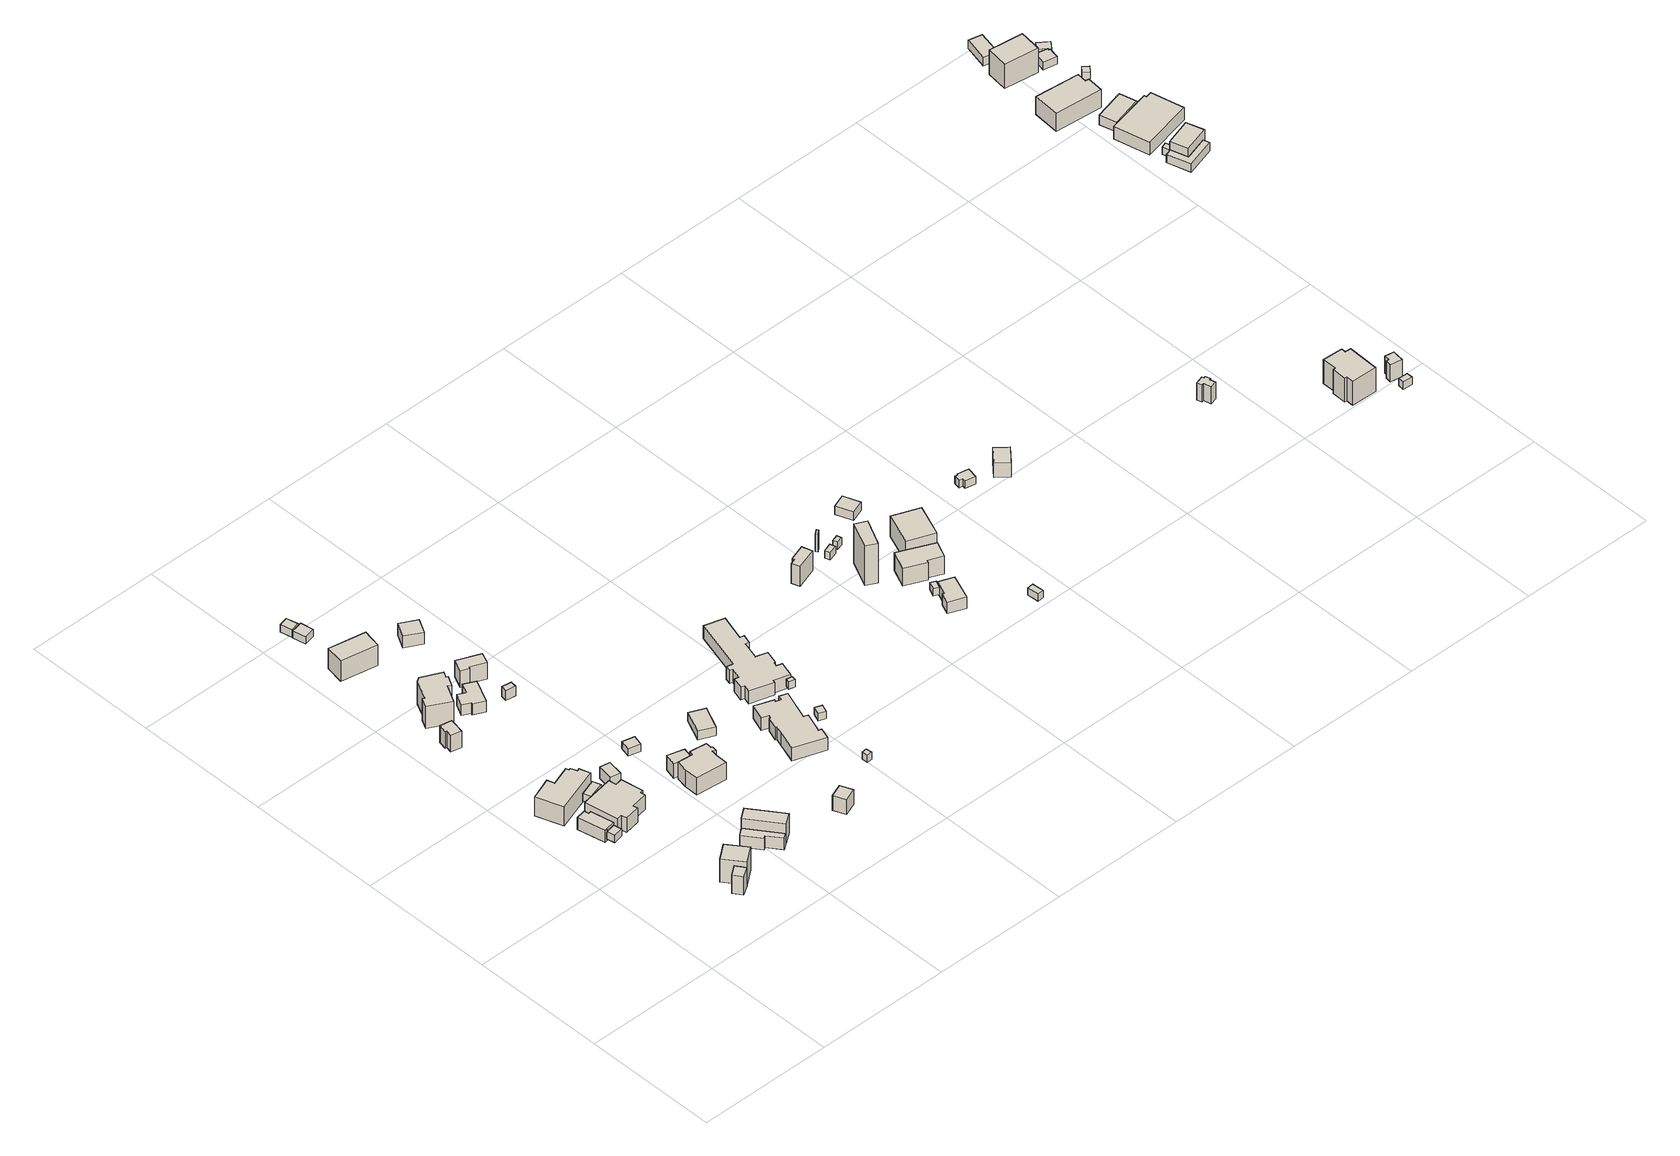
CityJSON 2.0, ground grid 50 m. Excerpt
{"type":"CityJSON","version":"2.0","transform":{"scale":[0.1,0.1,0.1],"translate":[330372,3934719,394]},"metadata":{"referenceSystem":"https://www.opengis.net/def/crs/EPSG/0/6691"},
"CityObjects":{
"building1":{"type":"Building","attributes":{"measuredHeight":8.9,"BuildingIDAttribute.prefecture":"14","BuildingIDAttribute.city":"14151","BuildingDetailAttribute.surveyYear":2015,"BuildingLandSlideRiskAttribute.description":"1","BuildingLandSlideRiskAttribute.areaType":"1"},"geometry":[{"type":"Solid","lod":"1","boundaries":[[[[0,1,2,3]],[[2,4,5,3]],[[1,6,4,2]],[[0,7,6,1]],[[3,5,7,0]],[[4,6,7,5]]]]}]},
"building2":{"type":"Building","attributes":{"BuildingIDAttribute.prefecture":"14","BuildingIDAttribute.city":"14151","BuildingDetailAttribute.surveyYear":2015,"BuildingLandSlideRiskAttribute.description":"1","BuildingLandSlideRiskAttribute.areaType":"1"},"geometry":[{"type":"Solid","lod":"1","boundaries":[[[[8,9,10,11]],[[10,12,13,11]],[[9,14,12,10]],[[8,15,14,9]],[[11,13,15,8]],[[12,14,15,13]]]]}]},
"building3":{"type":"Building","attributes":{"measuredHeight":6.5,"BuildingIDAttribute.prefecture":"14","BuildingIDAttribute.city":"14151","BuildingDetailAttribute.surveyYear":2015,"BuildingLandSlideRiskAttribute.description":"1","BuildingLandSlideRiskAttribute.areaType":"1"},"geometry":[{"type":"Solid","lod":"1","boundaries":[[[[16,17,18,19,20,21,22]],[[21,23,24,22]],[[20,25,23,21]],[[19,26,25,20]],[[18,27,26,19]],[[17,28,27,18]],[[16,29,28,17]],[[22,24,29,16]],[[23,25,26,27,28,29,24]]]]}]},
"building4":{"type":"Building","attributes":{"usage":"413","measuredHeight":10,"storeysAboveGround":2,"BuildingIDAttribute.prefecture":"14","BuildingIDAttribute.city":"14151","BuildingDetailAttribute.totalFloorArea":82.4,"BuildingDetailAttribute.buildingFootprintArea":41.2,"BuildingDetailAttribute.buildingStructureType":"601","BuildingDetailAttribute.buildingStructureOrgType":"1","BuildingDetailAttribute.orgUsage":"30","BuildingDetailAttribute.surveyYear":2015,"BuildingLandSlideRiskAttribute.description":"1","BuildingLandSlideRiskAttribute.areaType":"1"},"geometry":[{"type":"Solid","lod":"1","boundaries":[[[[30,31,32,33]],[[32,34,35,33]],[[31,36,34,32]],[[30,37,36,31]],[[33,35,37,30]],[[34,36,37,35]]]]}]},
"building5":{"type":"Building","attributes":{"usage":"411","measuredHeight":9.8,"storeysAboveGround":2,"BuildingIDAttribute.prefecture":"14","BuildingIDAttribute.city":"14151","BuildingDetailAttribute.totalFloorArea":214.61,"BuildingDetailAttribute.buildingFootprintArea":107.31,"BuildingDetailAttribute.buildingStructureType":"601","BuildingDetailAttribute.buildingStructureOrgType":"1","BuildingDetailAttribute.orgUsage":"10","BuildingDetailAttribute.surveyYear":2015,"BuildingLandSlideRiskAttribute.description":"1","BuildingLandSlideRiskAttribute.areaType":"1"},"geometry":[{"type":"Solid","lod":"1","boundaries":[[[[38,39,40,41,42,43,44,45,46,47]],[[46,48,49,47]],[[45,50,48,46]],[[44,51,50,45]],[[43,52,51,44]],[[42,53,52,43]],[[41,54,53,42]],[[40,55,54,41]],[[39,56,55,40]],[[38,57,56,39]],[[47,49,57,38]],[[48,50,51,52,53,54,55,56,57,49]]]]}]},
"building6":{"type":"Building","attributes":{"usage":"415","measuredHeight":9,"storeysAboveGround":2,"BuildingIDAttribute.prefecture":"14","BuildingIDAttribute.city":"14151","BuildingDetailAttribute.totalFloorArea":283.08,"BuildingDetailAttribute.buildingFootprintArea":141.54,"BuildingDetailAttribute.buildingStructureType":"601","BuildingDetailAttribute.buildingStructureOrgType":"1","BuildingDetailAttribute.orgUsage":"50","BuildingDetailAttribute.surveyYear":2015,"BuildingLandSlideRiskAttribute.description":"1","BuildingLandSlideRiskAttribute.areaType":"1"},"geometry":[{"type":"Solid","lod":"1","boundaries":[[[[58,59,60,61,62,63,64,65,66,67,68,69]],[[68,70,71,69]],[[67,72,70,68]],[[66,73,72,67]],[[65,74,73,66]],[[64,75,74,65]],[[63,76,75,64]],[[62,77,76,63]],[[61,78,77,62]],[[60,79,78,61]],[[59,80,79,60]],[[58,81,80,59]],[[69,71,81,58]],[[70,72,73,74,75,76,77,78,79,80,81,71]]]]}]},
"building7":{"type":"Building","attributes":{"BuildingIDAttribute.prefecture":"14","BuildingIDAttribute.city":"14151","BuildingDetailAttribute.surveyYear":2015,"BuildingLandSlideRiskAttribute.description":"1","BuildingLandSlideRiskAttribute.areaType":"1"},"geometry":[{"type":"Solid","lod":"1","boundaries":[[[[82,83,84,85]],[[84,86,87,85]],[[83,88,86,84]],[[82,89,88,83]],[[85,87,89,82]],[[86,88,89,87]]]]}]},
"building8":{"type":"Building","attributes":{"usage":"421","measuredHeight":5.4,"storeysAboveGround":2,"BuildingIDAttribute.prefecture":"14","BuildingIDAttribute.city":"14151","BuildingDetailAttribute.totalFloorArea":56.05,"BuildingDetailAttribute.buildingFootprintArea":28.02,"BuildingDetailAttribute.buildingStructureType":"610","BuildingDetailAttribute.buildingStructureOrgType":"2","BuildingDetailAttribute.orgUsage":"120","BuildingDetailAttribute.surveyYear":2015,"BuildingLandSlideRiskAttribute.description":"1","BuildingLandSlideRiskAttribute.areaType":"1"},"geometry":[{"type":"Solid","lod":"1","boundaries":[[[[90,91,92,93,94,95]],[[94,96,97,95]],[[93,98,96,94]],[[92,99,98,93]],[[91,100,99,92]],[[90,101,100,91]],[[95,97,101,90]],[[96,98,99,100,101,97]]]]}]},
"building9":{"type":"Building","attributes":{"usage":"411","measuredHeight":7.4,"storeysAboveGround":1,"BuildingIDAttribute.prefecture":"14","BuildingIDAttribute.city":"14151","BuildingDetailAttribute.totalFloorArea":19.72,"BuildingDetailAttribute.buildingFootprintArea":19.72,"BuildingDetailAttribute.buildingStructureType":"601","BuildingDetailAttribute.buildingStructureOrgType":"1","BuildingDetailAttribute.orgUsage":"10","BuildingDetailAttribute.surveyYear":2015,"BuildingLandSlideRiskAttribute.description":"1","BuildingLandSlideRiskAttribute.areaType":"1"},"geometry":[{"type":"Solid","lod":"1","boundaries":[[[[102,103,104,105,106,107]],[[106,108,109,107]],[[105,110,108,106]],[[104,111,110,105]],[[103,112,111,104]],[[102,113,112,103]],[[107,109,113,102]],[[108,110,111,112,113,109]]]]}]},
"building10":{"type":"Building","attributes":{"usage":"421","measuredHeight":8.4,"storeysAboveGround":2,"BuildingIDAttribute.prefecture":"14","BuildingIDAttribute.city":"14151","BuildingDetailAttribute.totalFloorArea":96.19,"BuildingDetailAttribute.buildingFootprintArea":48.09,"BuildingDetailAttribute.buildingStructureType":"610","BuildingDetailAttribute.buildingStructureOrgType":"2","BuildingDetailAttribute.orgUsage":"120","BuildingDetailAttribute.surveyYear":2015,"BuildingLandSlideRiskAttribute.description":"1","BuildingLandSlideRiskAttribute.areaType":"1"},"geometry":[{"type":"Solid","lod":"1","boundaries":[[[[114,115,116,117]],[[116,118,119,117]],[[115,120,118,116]],[[114,121,120,115]],[[117,119,121,114]],[[118,120,121,119]]]]}]},
"building11":{"type":"Building","attributes":{"usage":"411","measuredHeight":5,"storeysAboveGround":1,"BuildingIDAttribute.prefecture":"14","BuildingIDAttribute.city":"14151","BuildingDetailAttribute.totalFloorArea":17.91,"BuildingDetailAttribute.buildingFootprintArea":17.91,"BuildingDetailAttribute.buildingStructureType":"601","BuildingDetailAttribute.buildingStructureOrgType":"1","BuildingDetailAttribute.orgUsage":"10","BuildingDetailAttribute.surveyYear":2015,"BuildingLandSlideRiskAttribute.description":"1","BuildingLandSlideRiskAttribute.areaType":"1"},"geometry":[{"type":"Solid","lod":"1","boundaries":[[[[122,123,124,125]],[[124,126,127,125]],[[123,128,126,124]],[[122,129,128,123]],[[125,127,129,122]],[[126,128,129,127]]]]}]},
"building12":{"type":"Building","attributes":{"usage":"411","measuredHeight":12.2,"storeysAboveGround":2,"BuildingIDAttribute.prefecture":"14","BuildingIDAttribute.city":"14151","BuildingDetailAttribute.totalFloorArea":167.53,"BuildingDetailAttribute.buildingFootprintArea":83.76,"BuildingDetailAttribute.buildingStructureType":"601","BuildingDetailAttribute.buildingStructureOrgType":"1","BuildingDetailAttribute.orgUsage":"10","BuildingDetailAttribute.surveyYear":2015,"BuildingLandSlideRiskAttribute.description":"1","BuildingLandSlideRiskAttribute.areaType":"1"},"geometry":[{"type":"Solid","lod":"1","boundaries":[[[[130,131,132,133,134,135,136,137,138,139,140]],[[139,141,142,140]],[[138,143,141,139]],[[137,144,143,138]],[[136,145,144,137]],[[135,146,145,136]],[[134,147,146,135]],[[133,148,147,134]],[[132,149,148,133]],[[131,150,149,132]],[[130,151,150,131]],[[140,142,151,130]],[[141,143,144,145,146,147,148,149,150,151,142]]]]}]},
"building13":{"type":"Building","attributes":{"measuredHeight":6.2,"BuildingIDAttribute.prefecture":"14","BuildingIDAttribute.city":"14151","BuildingDetailAttribute.surveyYear":2015,"BuildingLandSlideRiskAttribute.description":"1","BuildingLandSlideRiskAttribute.areaType":"1"},"geometry":[{"type":"Solid","lod":"1","boundaries":[[[[152,153,154,155]],[[154,156,157,155]],[[153,158,156,154]],[[152,159,158,153]],[[155,157,159,152]],[[156,158,159,157]]]]}]},
"building14":{"type":"Building","attributes":{"usage":"411","measuredHeight":7.9,"storeysAboveGround":1,"BuildingIDAttribute.prefecture":"14","BuildingIDAttribute.city":"14151","BuildingDetailAttribute.totalFloorArea":102.08,"BuildingDetailAttribute.buildingFootprintArea":102.08,"BuildingDetailAttribute.buildingStructureType":"601","BuildingDetailAttribute.buildingStructureOrgType":"1","BuildingDetailAttribute.orgUsage":"10","BuildingDetailAttribute.surveyYear":2015,"BuildingLandSlideRiskAttribute.description":"1","BuildingLandSlideRiskAttribute.areaType":"1"},"geometry":[{"type":"Solid","lod":"1","boundaries":[[[[160,161,162,163,164,165,166,167,168,169,170,171]],[[170,172,173,171]],[[169,174,172,170]],[[168,175,174,169]],[[167,176,175,168]],[[166,177,176,167]],[[165,178,177,166]],[[164,179,178,165]],[[163,180,179,164]],[[162,181,180,163]],[[161,182,181,162]],[[160,183,182,161]],[[171,173,183,160]],[[172,174,175,176,177,178,179,180,181,182,183,173]]]]}]},
"building15":{"type":"Building","attributes":{"BuildingIDAttribute.prefecture":"14","BuildingIDAttribute.city":"14151","BuildingDetailAttribute.surveyYear":2015,"BuildingLandSlideRiskAttribute.description":"1","BuildingLandSlideRiskAttribute.areaType":"1"},"geometry":[{"type":"Solid","lod":"1","boundaries":[[[[184,185,186,187]],[[186,188,189,187]],[[185,190,188,186]],[[184,191,190,185]],[[187,189,191,184]],[[188,190,191,189]]]]}]},
"building16":{"type":"Building","attributes":{"usage":"411","measuredHeight":5.2,"storeysAboveGround":1,"BuildingIDAttribute.prefecture":"14","BuildingIDAttribute.city":"14151","BuildingDetailAttribute.totalFloorArea":41.09,"BuildingDetailAttribute.buildingFootprintArea":41.09,"BuildingDetailAttribute.buildingStructureType":"601","BuildingDetailAttribute.buildingStructureOrgType":"1","BuildingDetailAttribute.orgUsage":"10","BuildingDetailAttribute.surveyYear":2015,"BuildingLandSlideRiskAttribute.description":"1","BuildingLandSlideRiskAttribute.areaType":"1"},"geometry":[{"type":"Solid","lod":"1","boundaries":[[[[192,193,194,195,196,197,198,199]],[[198,200,201,199]],[[197,202,200,198]],[[196,203,202,197]],[[195,204,203,196]],[[194,205,204,195]],[[193,206,205,194]],[[192,207,206,193]],[[199,201,207,192]],[[200,202,203,204,205,206,207,201]]]]}]},
"building17":{"type":"Building","attributes":{"measuredHeight":4.3,"BuildingIDAttribute.prefecture":"14","BuildingIDAttribute.city":"14151","BuildingDetailAttribute.surveyYear":2015,"BuildingLandSlideRiskAttribute.description":"1","BuildingLandSlideRiskAttribute.areaType":"1"},"geometry":[{"type":"Solid","lod":"1","boundaries":[[[[208,209,210,211]],[[210,212,213,211]],[[209,214,212,210]],[[208,215,214,209]],[[211,213,215,208]],[[212,214,215,213]]]]}]},
"building18":{"type":"Building","attributes":{"measuredHeight":6.7,"BuildingIDAttribute.prefecture":"14","BuildingIDAttribute.city":"14151","BuildingDetailAttribute.surveyYear":2015,"BuildingLandSlideRiskAttribute.description":"1","BuildingLandSlideRiskAttribute.areaType":"1"},"geometry":[{"type":"Solid","lod":"1","boundaries":[[[[216,217,218,219]],[[218,220,221,219]],[[217,222,220,218]],[[216,223,222,217]],[[219,221,223,216]],[[220,222,223,221]]]]}]},
"building19":{"type":"Building","attributes":{"usage":"411","measuredHeight":9.8,"storeysAboveGround":2,"BuildingIDAttribute.prefecture":"14","BuildingIDAttribute.city":"14151","BuildingDetailAttribute.totalFloorArea":131.26,"BuildingDetailAttribute.buildingFootprintArea":65.63,"BuildingDetailAttribute.buildingStructureType":"601","BuildingDetailAttribute.buildingStructureOrgType":"1","BuildingDetailAttribute.orgUsage":"10","BuildingDetailAttribute.surveyYear":2015,"BuildingLandSlideRiskAttribute.description":"1","BuildingLandSlideRiskAttribute.areaType":"2"},"geometry":[{"type":"Solid","lod":"1","boundaries":[[[[224,225,226,227]],[[226,228,229,227]],[[225,230,228,226]],[[224,231,230,225]],[[227,229,231,224]],[[228,230,231,229]]]]}]},
"building20":{"type":"Building","attributes":{"usage":"411","measuredHeight":7.4,"storeysAboveGround":1,"BuildingIDAttribute.prefecture":"14","BuildingIDAttribute.city":"14151","BuildingDetailAttribute.totalFloorArea":25.94,"BuildingDetailAttribute.buildingFootprintArea":25.94,"BuildingDetailAttribute.buildingStructureType":"601","BuildingDetailAttribute.buildingStructureOrgType":"1","BuildingDetailAttribute.orgUsage":"10","BuildingDetailAttribute.surveyYear":2015,"BuildingLandSlideRiskAttribute.description":"1","BuildingLandSlideRiskAttribute.areaType":"1"},"geometry":[{"type":"Solid","lod":"1","boundaries":[[[[232,233,234,235,236,237]],[[236,238,239,237]],[[235,240,238,236]],[[234,241,240,235]],[[233,242,241,234]],[[232,243,242,233]],[[237,239,243,232]],[[238,240,241,242,243,239]]]]}]},
"building21":{"type":"Building","attributes":{"usage":"421","storeysAboveGround":1,"BuildingIDAttribute.prefecture":"14","BuildingIDAttribute.city":"14151","BuildingDetailAttribute.totalFloorArea":16.58,"BuildingDetailAttribute.buildingFootprintArea":16.58,"BuildingDetailAttribute.buildingStructureType":"601","BuildingDetailAttribute.buildingStructureOrgType":"1","BuildingDetailAttribute.orgUsage":"120","BuildingDetailAttribute.surveyYear":2015,"BuildingLandSlideRiskAttribute.description":"1","BuildingLandSlideRiskAttribute.areaType":"1"},"geometry":[{"type":"Solid","lod":"1","boundaries":[[[[244,245,246,247]],[[246,248,249,247]],[[245,250,248,246]],[[244,251,250,245]],[[247,249,251,244]],[[248,250,251,249]]]]}]},
"building22":{"type":"Building","attributes":{"usage":"421","measuredHeight":3.6,"storeysAboveGround":2,"BuildingIDAttribute.prefecture":"14","BuildingIDAttribute.city":"14151","BuildingDetailAttribute.totalFloorArea":81.73,"BuildingDetailAttribute.buildingFootprintArea":40.87,"BuildingDetailAttribute.buildingStructureType":"610","BuildingDetailAttribute.buildingStructureOrgType":"2","BuildingDetailAttribute.orgUsage":"120","BuildingDetailAttribute.surveyYear":2015,"BuildingLandSlideRiskAttribute.description":"1","BuildingLandSlideRiskAttribute.areaType":"1"},"geometry":[{"type":"Solid","lod":"1","boundaries":[[[[252,253,254,255]],[[254,256,257,255]],[[253,258,256,254]],[[252,259,258,253]],[[255,257,259,252]],[[256,258,259,257]]]]}]},
"building23":{"type":"Building","attributes":{"usage":"411","measuredHeight":4.3,"storeysAboveGround":1,"BuildingIDAttribute.prefecture":"14","BuildingIDAttribute.city":"14151","BuildingDetailAttribute.totalFloorArea":43.29,"BuildingDetailAttribute.buildingFootprintArea":43.29,"BuildingDetailAttribute.buildingStructureType":"601","BuildingDetailAttribute.buildingStructureOrgType":"1","BuildingDetailAttribute.orgUsage":"10","BuildingDetailAttribute.surveyYear":2015,"BuildingLandSlideRiskAttribute.description":"1","BuildingLandSlideRiskAttribute.areaType":"1"},"geometry":[{"type":"Solid","lod":"1","boundaries":[[[[260,261,262,263]],[[262,264,265,263]],[[261,266,264,262]],[[260,267,266,261]],[[263,265,267,260]],[[264,266,267,265]]]]}]},
"building24":{"type":"Building","attributes":{"BuildingIDAttribute.prefecture":"14","BuildingIDAttribute.city":"14151","BuildingDetailAttribute.surveyYear":2015,"BuildingLandSlideRiskAttribute.description":"1","BuildingLandSlideRiskAttribute.areaType":"1"},"geometry":[{"type":"Solid","lod":"1","boundaries":[[[[268,269,270,271]],[[270,272,273,271]],[[269,274,272,270]],[[268,275,274,269]],[[271,273,275,268]],[[272,274,275,273]]]]}]},
"building25":{"type":"Building","attributes":{"usage":"451","measuredHeight":5.5,"storeysAboveGround":1,"BuildingIDAttribute.prefecture":"14","BuildingIDAttribute.city":"14151","BuildingDetailAttribute.totalFloorArea":33.51,"BuildingDetailAttribute.buildingFootprintArea":33.51,"BuildingDetailAttribute.buildingStructureType":"601","BuildingDetailAttribute.buildingStructureOrgType":"1","BuildingDetailAttribute.orgUsage":"200","BuildingDetailAttribute.surveyYear":2015,"BuildingLandSlideRiskAttribute.description":"1","BuildingLandSlideRiskAttribute.areaType":"2"},"geometry":[{"type":"Solid","lod":"1","boundaries":[[[[276,277,278,279]],[[278,280,281,279]],[[277,282,280,278]],[[276,283,282,277]],[[279,281,283,276]],[[280,282,283,281]]]]}]},
"building26":{"type":"Building","attributes":{"usage":"422","measuredHeight":6.8,"storeysAboveGround":1,"BuildingIDAttribute.prefecture":"14","BuildingIDAttribute.city":"14151","BuildingDetailAttribute.totalFloorArea":205.38,"BuildingDetailAttribute.buildingFootprintArea":205.38,"BuildingDetailAttribute.buildingStructureType":"601","BuildingDetailAttribute.buildingStructureOrgType":"1","BuildingDetailAttribute.orgUsage":"135","BuildingDetailAttribute.surveyYear":2015,"BuildingLandSlideRiskAttribute.description":"1","BuildingLandSlideRiskAttribute.areaType":"1"},"geometry":[{"type":"Solid","lod":"1","boundaries":[[[[284,285,286,287,288,289,290,291,292,293,294,295,296,297,298,299,300,301,302]],[[301,303,304,302]],[[300,305,303,301]],[[299,306,305,300]],[[298,307,306,299]],[[297,308,307,298]],[[296,309,308,297]],[[295,310,309,296]],[[294,311,310,295]],[[293,312,311,294]],[[292,313,312,293]],[[291,314,313,292]],[[290,315,314,291]],[[289,316,315,290]],[[288,317,316,289]],[[287,318,317,288]],[[286,319,318,287]],[[285,320,319,286]],[[284,321,320,285]],[[302,304,321,284]],[[303,305,306,307,308,309,310,311,312,313,314,315,316,317,318,319,320,321,304]]]]}]},
"building27":{"type":"Building","attributes":{"BuildingIDAttribute.prefecture":"14","BuildingIDAttribute.city":"14151","BuildingDetailAttribute.surveyYear":2015,"BuildingLandSlideRiskAttribute.description":"1","BuildingLandSlideRiskAttribute.areaType":"1"},"geometry":[{"type":"Solid","lod":"1","boundaries":[[[[322,323,324,325]],[[324,326,327,325]],[[323,328,326,324]],[[322,329,328,323]],[[325,327,329,322]],[[326,328,329,327]]]]}]},
"building28":{"type":"Building","attributes":{"BuildingIDAttribute.prefecture":"14","BuildingIDAttribute.city":"14151","BuildingDetailAttribute.surveyYear":2015,"BuildingLandSlideRiskAttribute.description":"1","BuildingLandSlideRiskAttribute.areaType":"1"},"geometry":[{"type":"Solid","lod":"1","boundaries":[[[[330,331,332,333]],[[332,334,335,333]],[[331,336,334,332]],[[330,337,336,331]],[[333,335,337,330]],[[334,336,337,335]]]]}]},
"building29":{"type":"Building","attributes":{"usage":"412","measuredHeight":6.3,"storeysAboveGround":1,"BuildingIDAttribute.prefecture":"14","BuildingIDAttribute.city":"14151","BuildingDetailAttribute.totalFloorArea":288.27,"BuildingDetailAttribute.buildingFootprintArea":288.27,"BuildingDetailAttribute.buildingStructureType":"601","BuildingDetailAttribute.buildingStructureOrgType":"1","BuildingDetailAttribute.orgUsage":"20","BuildingDetailAttribute.surveyYear":2015,"BuildingLandSlideRiskAttribute.description":"1","BuildingLandSlideRiskAttribute.areaType":"1"},"geometry":[{"type":"Solid","lod":"1","boundaries":[[[[338,339,340,341,342,343,344,345,346,347,348,349,350,351,352,353,354,355,356,357,358,359,360,361]],[[360,362,363,361]],[[359,364,362,360]],[[358,365,364,359]],[[357,366,365,358]],[[356,367,366,357]],[[355,368,367,356]],[[354,369,368,355]],[[353,370,369,354]],[[352,371,370,353]],[[351,372,371,352]],[[350,373,372,351]],[[349,374,373,350]],[[348,375,374,349]],[[347,376,375,348]],[[346,377,376,347]],[[345,378,377,346]],[[344,379,378,345]],[[343,380,379,344]],[[342,381,380,343]],[[341,382,381,342]],[[340,383,382,341]],[[339,384,383,340]],[[338,385,384,339]],[[361,363,385,338]],[[362,364,365,366,367,368,369,370,371,372,373,374,375,376,377,378,379,380,381,382,383,384,385,363]]]]}]},
"building30":{"type":"Building","attributes":{"measuredHeight":11.7,"BuildingIDAttribute.prefecture":"14","BuildingIDAttribute.city":"14151","BuildingDetailAttribute.surveyYear":2015,"BuildingLandSlideRiskAttribute.description":"1","BuildingLandSlideRiskAttribute.areaType":"1"},"geometry":[{"type":"Solid","lod":"1","boundaries":[[[[386,387,388,389,390,391]],[[390,392,393,391]],[[389,394,392,390]],[[388,395,394,389]],[[387,396,395,388]],[[386,397,396,387]],[[391,393,397,386]],[[392,394,395,396,397,393]]]]}]},
"building31":{"type":"Building","attributes":{"usage":"411","measuredHeight":8,"storeysAboveGround":1,"BuildingIDAttribute.prefecture":"14","BuildingIDAttribute.city":"14151","BuildingDetailAttribute.totalFloorArea":50.04,"BuildingDetailAttribute.buildingFootprintArea":50.04,"BuildingDetailAttribute.buildingStructureType":"601","BuildingDetailAttribute.buildingStructureOrgType":"1","BuildingDetailAttribute.orgUsage":"10","BuildingDetailAttribute.surveyYear":2015,"BuildingLandSlideRiskAttribute.description":"1","BuildingLandSlideRiskAttribute.areaType":"1"},"geometry":[{"type":"Solid","lod":"1","boundaries":[[[[398,399,400,401,402,403]],[[402,404,405,403]],[[401,406,404,402]],[[400,407,406,401]],[[399,408,407,400]],[[398,409,408,399]],[[403,405,409,398]],[[404,406,407,408,409,405]]]]}]},
"building32":{"type":"Building","attributes":{"BuildingIDAttribute.prefecture":"14","BuildingIDAttribute.city":"14151","BuildingDetailAttribute.surveyYear":2015,"BuildingLandSlideRiskAttribute.description":"1","BuildingLandSlideRiskAttribute.areaType":"1"},"geometry":[{"type":"Solid","lod":"1","boundaries":[[[[410,411,412,413]],[[412,414,415,413]],[[411,416,414,412]],[[410,417,416,411]],[[413,415,417,410]],[[414,416,417,415]]]]}]},
"building33":{"type":"Building","attributes":{"measuredHeight":17.8,"BuildingIDAttribute.prefecture":"14","BuildingIDAttribute.city":"14151","BuildingDetailAttribute.surveyYear":2015,"BuildingLandSlideRiskAttribute.description":"1","BuildingLandSlideRiskAttribute.areaType":"1"},"geometry":[{"type":"Solid","lod":"1","boundaries":[[[[418,419,420,421]],[[420,422,423,421]],[[419,424,422,420]],[[418,425,424,419]],[[421,423,425,418]],[[422,424,425,423]]]]}]},
"building34":{"type":"Building","attributes":{"usage":"411","measuredHeight":8.3,"storeysAboveGround":2,"BuildingIDAttribute.prefecture":"14","BuildingIDAttribute.city":"14151","BuildingDetailAttribute.totalFloorArea":169.82,"BuildingDetailAttribute.buildingFootprintArea":84.91,"BuildingDetailAttribute.buildingStructureType":"601","BuildingDetailAttribute.buildingStructureOrgType":"1","BuildingDetailAttribute.orgUsage":"10","BuildingDetailAttribute.surveyYear":2015,"BuildingLandSlideRiskAttribute.description":"1","BuildingLandSlideRiskAttribute.areaType":"1"},"geometry":[{"type":"Solid","lod":"1","boundaries":[[[[426,427,428,429,430,431]],[[430,432,433,431]],[[429,434,432,430]],[[428,435,434,429]],[[427,436,435,428]],[[426,437,436,427]],[[431,433,437,426]],[[432,434,435,436,437,433]]]]}]},
"building35":{"type":"Building","attributes":{"BuildingIDAttribute.prefecture":"14","BuildingIDAttribute.city":"14151","BuildingDetailAttribute.surveyYear":2015,"BuildingLandSlideRiskAttribute.description":"1","BuildingLandSlideRiskAttribute.areaType":"1"},"geometry":[{"type":"Solid","lod":"1","boundaries":[[[[438,439,440,441]],[[440,442,443,441]],[[439,444,442,440]],[[438,445,444,439]],[[441,443,445,438]],[[442,444,445,443]]]]}]},
"building36":{"type":"Building","attributes":{"BuildingIDAttribute.prefecture":"14","BuildingIDAttribute.city":"14151","BuildingDetailAttribute.surveyYear":2015,"BuildingLandSlideRiskAttribute.description":"1","BuildingLandSlideRiskAttribute.areaType":"1"},"geometry":[{"type":"Solid","lod":"1","boundaries":[[[[446,447,448,449]],[[448,450,451,449]],[[447,452,450,448]],[[446,453,452,447]],[[449,451,453,446]],[[450,452,453,451]]]]}]},
"building37":{"type":"Building","attributes":{"BuildingIDAttribute.prefecture":"14","BuildingIDAttribute.city":"14151","BuildingDetailAttribute.surveyYear":2015,"BuildingLandSlideRiskAttribute.description":"1","BuildingLandSlideRiskAttribute.areaType":"1"},"geometry":[{"type":"Solid","lod":"1","boundaries":[[[[454,455,456,457]],[[456,458,459,457]],[[455,460,458,456]],[[454,461,460,455]],[[457,459,461,454]],[[458,460,461,459]]]]}]},
"building38":{"type":"Building","attributes":{"measuredHeight":7.9,"BuildingIDAttribute.prefecture":"14","BuildingIDAttribute.city":"14151","BuildingDetailAttribute.surveyYear":2015,"BuildingLandSlideRiskAttribute.description":"1","BuildingLandSlideRiskAttribute.areaType":"1"},"geometry":[{"type":"Solid","lod":"1","boundaries":[[[[462,463,464,465]],[[464,466,467,465]],[[463,468,466,464]],[[462,469,468,463]],[[465,467,469,462]],[[466,468,469,467]]]]}]},
"building39":{"type":"Building","attributes":{"usage":"411","measuredHeight":9.8,"storeysAboveGround":2,"BuildingIDAttribute.prefecture":"14","BuildingIDAttribute.city":"14151","BuildingDetailAttribute.totalFloorArea":221.56,"BuildingDetailAttribute.buildingFootprintArea":110.78,"BuildingDetailAttribute.buildingStructureType":"601","BuildingDetailAttribute.buildingStructureOrgType":"1","BuildingDetailAttribute.orgUsage":"10","BuildingDetailAttribute.surveyYear":2015,"BuildingLandSlideRiskAttribute.description":"1","BuildingLandSlideRiskAttribute.areaType":"1"},"geometry":[{"type":"Solid","lod":"1","boundaries":[[[[470,471,472,473]],[[472,474,475,473]],[[471,476,474,472]],[[470,477,476,471]],[[473,475,477,470]],[[474,476,477,475]]]]}]},
"building40":{"type":"Building","attributes":{"usage":"451","measuredHeight":3.9,"storeysAboveGround":1,"BuildingIDAttribute.prefecture":"14","BuildingIDAttribute.city":"14151","BuildingDetailAttribute.totalFloorArea":26.86,"BuildingDetailAttribute.buildingFootprintArea":26.86,"BuildingDetailAttribute.buildingStructureType":"601","BuildingDetailAttribute.buildingStructureOrgType":"1","BuildingDetailAttribute.orgUsage":"200","BuildingDetailAttribute.surveyYear":2015,"BuildingLandSlideRiskAttribute.description":"1","BuildingLandSlideRiskAttribute.areaType":"1"},"geometry":[{"type":"Solid","lod":"1","boundaries":[[[[478,479,480,481]],[[480,482,483,481]],[[479,484,482,480]],[[478,485,484,479]],[[481,483,485,478]],[[482,484,485,483]]]]}]},
"building41":{"type":"Building","attributes":{"BuildingIDAttribute.prefecture":"14","BuildingIDAttribute.city":"14151","BuildingDetailAttribute.surveyYear":2015,"BuildingLandSlideRiskAttribute.description":"1","BuildingLandSlideRiskAttribute.areaType":"1"},"geometry":[{"type":"Solid","lod":"1","boundaries":[[[[486,487,488,489,490,491,492,493]],[[492,494,495,493]],[[491,496,494,492]],[[490,497,496,491]],[[489,498,497,490]],[[488,499,498,489]],[[487,500,499,488]],[[486,501,500,487]],[[493,495,501,486]],[[494,496,497,498,499,500,501,495]]]]}]},
"building42":{"type":"Building","attributes":{"measuredHeight":7.5,"BuildingIDAttribute.prefecture":"14","BuildingIDAttribute.city":"14151","BuildingDetailAttribute.surveyYear":2015,"BuildingLandSlideRiskAttribute.description":"1","BuildingLandSlideRiskAttribute.areaType":"1"},"geometry":[{"type":"Solid","lod":"1","boundaries":[[[[502,503,504,505]],[[504,506,507,505]],[[503,508,506,504]],[[502,509,508,503]],[[505,507,509,502]],[[506,508,509,507]]]]}]},
"building43":{"type":"Building","attributes":{"measuredHeight":7.3,"BuildingIDAttribute.prefecture":"14","BuildingIDAttribute.city":"14151","BuildingDetailAttribute.surveyYear":2015,"BuildingLandSlideRiskAttribute.description":"1","BuildingLandSlideRiskAttribute.areaType":"1"},"geometry":[{"type":"Solid","lod":"1","boundaries":[[[[510,511,512,513,514,515,516,517,518,519]],[[518,520,521,519]],[[517,522,520,518]],[[516,523,522,517]],[[515,524,523,516]],[[514,525,524,515]],[[513,526,525,514]],[[512,527,526,513]],[[511,528,527,512]],[[510,529,528,511]],[[519,521,529,510]],[[520,522,523,524,525,526,527,528,529,521]]]]}]},
"building44":{"type":"Building","attributes":{"usage":"413","measuredHeight":13.4,"storeysAboveGround":2,"BuildingIDAttribute.prefecture":"14","BuildingIDAttribute.city":"14151","BuildingDetailAttribute.totalFloorArea":113.85,"BuildingDetailAttribute.buildingFootprintArea":56.93,"BuildingDetailAttribute.buildingStructureType":"601","BuildingDetailAttribute.buildingStructureOrgType":"1","BuildingDetailAttribute.orgUsage":"30","BuildingDetailAttribute.surveyYear":2015,"BuildingLandSlideRiskAttribute.description":"1","BuildingLandSlideRiskAttribute.areaType":"1"},"geometry":[{"type":"Solid","lod":"1","boundaries":[[[[530,531,532,533,534,535,536,537,538,539]],[[538,540,541,539]],[[537,542,540,538]],[[536,543,542,537]],[[535,544,543,536]],[[534,545,544,535]],[[533,546,545,534]],[[532,547,546,533]],[[531,548,547,532]],[[530,549,548,531]],[[539,541,549,530]],[[540,542,543,544,545,546,547,548,549,541]]]]}]},
"building45":{"type":"Building","attributes":{"measuredHeight":3.3,"BuildingIDAttribute.prefecture":"14","BuildingIDAttribute.city":"14151","BuildingDetailAttribute.surveyYear":2015,"BuildingLandSlideRiskAttribute.description":"1","BuildingLandSlideRiskAttribute.areaType":"1"},"geometry":[{"type":"Solid","lod":"1","boundaries":[[[[550,551,552,553]],[[552,554,555,553]],[[551,556,554,552]],[[550,557,556,551]],[[553,555,557,550]],[[554,556,557,555]]]]}]},
"building46":{"type":"Building","attributes":{"usage":"401","measuredHeight":15,"storeysAboveGround":2,"BuildingIDAttribute.prefecture":"14","BuildingIDAttribute.city":"14151","BuildingDetailAttribute.totalFloorArea":23.89,"BuildingDetailAttribute.buildingFootprintArea":11.94,"BuildingDetailAttribute.buildingStructureType":"601","BuildingDetailAttribute.buildingStructureOrgType":"1","BuildingDetailAttribute.orgUsage":"61","BuildingDetailAttribute.surveyYear":2015,"BuildingLandSlideRiskAttribute.description":"1","BuildingLandSlideRiskAttribute.areaType":"1"},"geometry":[{"type":"Solid","lod":"1","boundaries":[[[[558,559,560,561,562,563]],[[562,564,565,563]],[[561,566,564,562]],[[560,567,566,561]],[[559,568,567,560]],[[558,569,568,559]],[[563,565,569,558]],[[564,566,567,568,569,565]]]]}]},
"building47":{"type":"Building","attributes":{"BuildingIDAttribute.prefecture":"14","BuildingIDAttribute.city":"14151","BuildingDetailAttribute.surveyYear":2015},"geometry":[{"type":"Solid","lod":"1","boundaries":[[[[570,571,572,573]],[[572,574,575,573]],[[571,576,574,572]],[[570,577,576,571]],[[573,575,577,570]],[[574,576,577,575]]]]}]},
"building48":{"type":"Building","attributes":{"usage":"411","measuredHeight":6.7,"storeysAboveGround":2,"BuildingIDAttribute.prefecture":"14","BuildingIDAttribute.city":"14151","BuildingDetailAttribute.totalFloorArea":59.47,"BuildingDetailAttribute.buildingFootprintArea":29.73,"BuildingDetailAttribute.buildingStructureType":"601","BuildingDetailAttribute.buildingStructureOrgType":"1","BuildingDetailAttribute.orgUsage":"10","BuildingDetailAttribute.surveyYear":2015},"geometry":[{"type":"Solid","lod":"1","boundaries":[[[[578,579,580,581,582,583]],[[582,584,585,583]],[[581,586,584,582]],[[580,587,586,581]],[[579,588,587,580]],[[578,589,588,579]],[[583,585,589,578]],[[584,586,587,588,589,585]]]]}]},
"building49":{"type":"Building","attributes":{"usage":"411","measuredHeight":8.9,"storeysAboveGround":2,"BuildingIDAttribute.prefecture":"14","BuildingIDAttribute.city":"14151","BuildingDetailAttribute.totalFloorArea":290.63,"BuildingDetailAttribute.buildingFootprintArea":145.31,"BuildingDetailAttribute.buildingStructureType":"601","BuildingDetailAttribute.buildingStructureOrgType":"1","BuildingDetailAttribute.orgUsage":"10","BuildingDetailAttribute.surveyYear":2015},"geometry":[{"type":"Solid","lod":"1","boundaries":[[[[590,591,592,593,594,595]],[[594,596,597,595]],[[593,598,596,594]],[[592,599,598,593]],[[591,600,599,592]],[[590,601,600,591]],[[595,597,601,590]],[[596,598,599,600,601,597]]]]}]},
"building50":{"type":"Building","attributes":{"usage":"411","measuredHeight":7.5,"storeysAboveGround":2,"BuildingIDAttribute.prefecture":"14","BuildingIDAttribute.city":"14151","BuildingDetailAttribute.totalFloorArea":92.42,"BuildingDetailAttribute.buildingFootprintArea":46.21,"BuildingDetailAttribute.buildingStructureType":"601","BuildingDetailAttribute.buildingStructureOrgType":"1","BuildingDetailAttribute.orgUsage":"10","BuildingDetailAttribute.surveyYear":2015},"geometry":[{"type":"Solid","lod":"1","boundaries":[[[[602,603,604,605]],[[604,606,607,605]],[[603,608,606,604]],[[602,609,608,603]],[[605,607,609,602]],[[606,608,609,607]]]]}]},
"building51":{"type":"Building","attributes":{"usage":"411","measuredHeight":7.6,"storeysAboveGround":1,"BuildingIDAttribute.prefecture":"14","BuildingIDAttribute.city":"14151","BuildingDetailAttribute.totalFloorArea":188.74,"BuildingDetailAttribute.buildingFootprintArea":188.74,"BuildingDetailAttribute.buildingStructureType":"601","BuildingDetailAttribute.buildingStructureOrgType":"1","BuildingDetailAttribute.orgUsage":"10","BuildingDetailAttribute.surveyYear":2015},"geometry":[{"type":"Solid","lod":"1","boundaries":[[[[610,611,612,613,614,615]],[[614,616,617,615]],[[613,618,616,614]],[[612,619,618,613]],[[611,620,619,612]],[[610,621,620,611]],[[615,617,621,610]],[[616,618,619,620,621,617]]]]}]},
"building52":{"type":"Building","attributes":{"usage":"411","measuredHeight":4.6,"storeysAboveGround":1,"BuildingIDAttribute.prefecture":"14","BuildingIDAttribute.city":"14151","BuildingDetailAttribute.totalFloorArea":61.1,"BuildingDetailAttribute.buildingFootprintArea":61.1,"BuildingDetailAttribute.buildingStructureType":"601","BuildingDetailAttribute.buildingStructureOrgType":"1","BuildingDetailAttribute.orgUsage":"10","BuildingDetailAttribute.surveyYear":2015},"geometry":[{"type":"Solid","lod":"1","boundaries":[[[[622,623,624,625]],[[624,626,627,625]],[[623,628,626,624]],[[622,629,628,623]],[[625,627,629,622]],[[626,628,629,627]]]]}]},
"building53":{"type":"Building","attributes":{"usage":"411","measuredHeight":11.1,"storeysAboveGround":2,"BuildingIDAttribute.prefecture":"14","BuildingIDAttribute.city":"14151","BuildingDetailAttribute.totalFloorArea":144.76,"BuildingDetailAttribute.buildingFootprintArea":72.38,"BuildingDetailAttribute.buildingStructureType":"610","BuildingDetailAttribute.buildingStructureOrgType":"2","BuildingDetailAttribute.orgUsage":"10","BuildingDetailAttribute.surveyYear":2015},"geometry":[{"type":"Solid","lod":"1","boundaries":[[[[630,631,632,633]],[[632,634,635,633]],[[631,636,634,632]],[[630,637,636,631]],[[633,635,637,630]],[[634,636,637,635]]]]}]},
"building54":{"type":"Building","attributes":{"usage":"411","measuredHeight":3.9,"storeysAboveGround":1,"BuildingIDAttribute.prefecture":"14","BuildingIDAttribute.city":"14151","BuildingDetailAttribute.totalFloorArea":37.62,"BuildingDetailAttribute.buildingFootprintArea":37.62,"BuildingDetailAttribute.buildingStructureType":"601","BuildingDetailAttribute.buildingStructureOrgType":"1","BuildingDetailAttribute.orgUsage":"10","BuildingDetailAttribute.surveyYear":2015},"geometry":[{"type":"Solid","lod":"1","boundaries":[[[[638,639,640,641]],[[640,642,643,641]],[[639,644,642,640]],[[638,645,644,639]],[[641,643,645,638]],[[642,644,645,643]]]]}]},
"building55":{"type":"Building","attributes":{"measuredHeight":3.7,"BuildingIDAttribute.prefecture":"14","BuildingIDAttribute.city":"14151","BuildingDetailAttribute.surveyYear":2015},"geometry":[{"type":"Solid","lod":"1","boundaries":[[[[646,647,648,649,650,651]],[[650,652,653,651]],[[649,654,652,650]],[[648,655,654,649]],[[647,656,655,648]],[[646,657,656,647]],[[651,653,657,646]],[[652,654,655,656,657,653]]]]}]},
"building56":{"type":"Building","attributes":{"BuildingIDAttribute.prefecture":"14","BuildingIDAttribute.city":"14151","BuildingDetailAttribute.surveyYear":2015},"geometry":[{"type":"Solid","lod":"1","boundaries":[[[[658,659,660,661]],[[660,662,663,661]],[[659,664,662,660]],[[658,665,664,659]],[[661,663,665,658]],[[662,664,665,663]]]]}]},
"building57":{"type":"Building","attributes":{"BuildingIDAttribute.prefecture":"14","BuildingIDAttribute.city":"14151","BuildingDetailAttribute.surveyYear":2015},"geometry":[{"type":"Solid","lod":"1","boundaries":[[[[666,667,668,669,670,671]],[[670,672,673,671]],[[669,674,672,670]],[[668,675,674,669]],[[667,676,675,668]],[[666,677,676,667]],[[671,673,677,666]],[[672,674,675,676,677,673]]]]}]}
},
"vertices":[
[230,83,146],[194,59,146],[172,91,146],[207,117,146],[172,91,222],[207,117,222],[194,59,222],[230,83,222],
[119,526,132],[83,518,132],[77,548,132],[113,555,132],[77,548,162],[113,555,162],[83,518,162],[119,526,162],
[113,555,124],[77,548,124],[68,546,124],[47,648,124],[83,655,124],[86,638,124],[96,640,124],[86,638,174],[96,640,174],[83,655,174],[47,648,174],[68,546,174],[77,548,174],[113,555,174],
[181,153,146],[236,195,146],[288,128,146],[233,85,146],[288,128,242],[233,85,242],[236,195,242],[181,153,242],
[85,824,111],[94,798,111],[164,822,111],[168,811,111],[175,814,111],[184,790,111],[193,794,111],[206,756,111],[39,698,111],[5,795,111],[39,698,190],[5,795,190],[206,756,190],[193,794,190],[184,790,190],[175,814,190],[168,811,190],[164,822,190],[94,798,190],[85,824,190],
[96,667,134],[219,688,134],[223,660,134],[250,665,134],[264,583,134],[252,581,134],[255,563,134],[193,552,134],[196,536,134],[140,526,134],[136,545,134],[117,542,134],[136,545,194],[117,542,194],[140,526,194],[196,536,194],[193,552,194],[255,563,194],[252,581,194],[264,583,194],[250,665,194],[223,660,194],[219,688,194],[96,667,194],
[208,711,140],[148,691,140],[138,719,140],[198,740,140],[138,719,170],[198,740,170],[148,691,170],[208,711,170],
[373,155,169],[364,148,169],[319,210,169],[346,230,169],[428,118,169],[410,105,169],[428,118,217],[410,105,217],[346,230,217],[319,210,217],[364,148,217],[373,155,217],
[49,1232,81],[42,1233,81],[50,1264,81],[93,1257,81],[82,1201,81],[44,1209,81],[82,1201,150],[44,1209,150],[93,1257,150],[50,1264,150],[42,1233,150],[49,1232,150],
[349,234,172],[388,263,172],[472,149,172],[433,120,172],[472,149,252],[433,120,252],[388,263,252],[349,234,252],
[240,750,149],[277,744,149],[267,686,149],[229,693,149],[267,686,197],[229,693,197],[277,744,197],[240,750,197],
[211,1397,75],[191,1360,75],[179,1367,75],[144,1302,75],[67,1345,75],[84,1378,75],[91,1374,75],[126,1445,75],[142,1455,75],[215,1420,75],[205,1400,75],[215,1420,167],[205,1400,167],[142,1455,167],[126,1445,167],[91,1374,167],[84,1378,167],[67,1345,167],[144,1302,167],[179,1367,167],[191,1360,167],[211,1397,167],
[428,539,199],[366,553,199],[378,596,199],[437,579,199],[378,596,260],[437,579,260],[366,553,260],[428,539,260],
[429,536,200],[433,552,200],[496,543,200],[494,521,200],[499,519,200],[495,498,200],[485,505,200],[481,483,200],[480,437,200],[365,448,200],[365,501,200],[374,542,200],[365,501,270],[374,542,270],[365,448,270],[480,437,270],[481,483,270],[485,505,270],[495,498,270],[499,519,270],[494,521,270],[496,543,270],[433,552,270],[429,536,270],
[349,766,194],[393,755,194],[383,717,194],[339,728,194],[383,717,224],[339,728,224],[393,755,224],[349,766,224],
[216,1232,125],[175,1252,125],[177,1258,125],[149,1272,125],[171,1317,125],[198,1303,125],[216,1339,125],[258,1318,125],[216,1339,170],[258,1318,170],[198,1303,170],[171,1317,170],[149,1272,170],[177,1258,170],[175,1252,170],[216,1232,170],
[275,1225,157],[311,1220,157],[308,1197,157],[271,1202,157],[308,1197,197],[271,1202,197],[311,1220,197],[275,1225,197],
[600,90,224],[648,109,224],[666,65,224],[618,46,224],[666,65,285],[618,46,285],[648,109,285],[600,90,285],
[228,1782,3],[215,1714,3],[81,1740,3],[94,1808,3],[81,1740,88],[94,1808,88],[215,1714,88],[228,1782,88],
[268,1362,125],[265,1356,125],[236,1368,125],[257,1415,125],[340,1379,125],[323,1339,125],[340,1379,193],[323,1339,193],[257,1415,193],[236,1368,193],[265,1356,193],[268,1362,193],
[120,1937,4],[111,1985,4],[153,1993,4],[162,1946,4],[153,1993,34],[162,1946,34],[111,1985,34],[120,1937,34],
[148,1999,0],[115,1991,0],[105,2035,0],[139,2042,0],[105,2035,31],[139,2042,31],[115,1991,31],[148,1999,31],
[553,686,233],[608,661,233],[570,578,233],[516,603,233],[570,578,269],[516,603,269],[608,661,269],[553,686,269],
[817,143,265],[798,142,265],[797,164,265],[816,165,265],[797,164,295],[816,165,295],[798,142,295],[817,143,295],
[330,1747,35],[390,1714,35],[361,1660,35],[301,1693,35],[361,1660,84],[301,1693,84],[390,1714,84],[330,1747,84],
[674,399,246],[684,426,246],[678,428,246],[694,470,246],[697,469,246],[702,480,246],[677,489,246],[698,546,246],[765,521,246],[762,514,246],[780,508,246],[786,524,246],[815,514,246],[776,405,246],[792,399,246],[766,327,246],[777,323,246],[763,283,246],[650,323,246],[763,283,298],[650,323,298],[777,323,298],[766,327,298],[792,399,298],[776,405,298],[815,514,298],[786,524,298],[780,508,298],[762,514,298],[765,521,298],[698,546,298],[677,489,298],[702,480,298],[697,469,298],[694,470,298],[678,428,298],[684,426,298],[674,399,298],
[822,386,263],[833,415,263],[858,405,263],[847,377,263],[858,405,293],[847,377,293],[833,415,293],[822,386,293],
[878,548,263],[856,554,263],[861,570,263],[882,564,263],[861,570,293],[882,564,293],[856,554,293],[878,548,293],
[741,630,246],[728,634,246],[740,676,246],[756,671,246],[767,709,246],[756,712,246],[762,733,246],[785,727,246],[840,917,246],[912,896,246],[884,802,246],[899,798,246],[889,764,246],[876,768,246],[858,704,246],[899,692,246],[885,643,246],[880,644,246],[876,630,246],[896,624,246],[880,570,246],[822,587,246],[819,578,246],[734,603,246],[819,578,299],[734,603,299],[822,587,299],[880,570,299],[896,624,299],[876,630,299],[880,644,299],[885,643,299],[899,692,299],[858,704,299],[876,768,299],[889,764,299],[899,798,299],[884,802,299],[912,896,299],[840,917,299],[785,727,299],[762,733,299],[756,712,299],[767,709,299],[756,671,299],[740,676,299],[728,634,299],[741,630,299],
[1225,929,227],[1246,936,227],[1243,944,227],[1301,963,227],[1313,926,227],[1235,900,227],[1313,926,309],[1235,900,309],[1301,963,309],[1243,944,309],[1246,936,309],[1225,929,309],
[1443,374,350],[1383,398,350],[1399,438,350],[1405,435,350],[1427,487,350],[1479,467,350],[1427,487,397],[1479,467,397],[1405,435,397],[1399,438,397],[1383,398,397],[1443,374,397],
[1418,471,359],[1400,480,359],[1413,508,359],[1431,499,359],[1413,508,389],[1431,499,389],[1400,480,389],[1418,471,389],
[1348,671,321],[1309,690,321],[1356,787,321],[1396,768,321],[1356,787,485],[1396,768,485],[1309,690,485],[1348,671,485],
[1395,647,359],[1522,589,359],[1495,529,359],[1443,552,359],[1439,543,359],[1363,577,359],[1439,543,433],[1363,577,433],[1443,552,433],[1495,529,433],[1522,589,433],[1395,647,433],
[1338,899,281],[1370,910,281],[1377,890,281],[1345,880,281],[1377,890,311],[1345,880,311],[1370,910,311],[1338,899,311],
[1583,250,399],[1606,252,399],[1610,209,399],[1587,207,399],[1610,209,429],[1587,207,429],[1606,252,429],[1583,250,429],
[1387,914,284],[1411,921,284],[1415,904,284],[1392,897,284],[1415,904,314],[1392,897,314],[1411,921,314],[1387,914,314],
[1379,984,226],[1396,997,226],[1401,990,226],[1385,977,226],[1401,990,298],[1385,977,298],[1396,997,298],[1379,984,298],
[1554,624,346],[1457,662,346],[1503,780,346],[1600,741,346],[1503,780,430],[1600,741,430],[1457,662,430],[1554,624,430],
[1501,1024,278],[1549,1042,278],[1572,980,278],[1524,963,278],[1572,980,314],[1524,963,314],[1549,1042,314],[1501,1024,314],
[1779,761,387],[1784,785,387],[1794,783,387],[1796,788,387],[1837,780,387],[1829,739,387],[1791,747,387],[1793,759,387],[1791,747,417],[1793,759,417],[1829,739,417],[1837,780,417],[1796,788,417],[1794,783,417],[1784,785,417],[1779,761,417],
[1890,724,385],[1937,777,385],[1977,741,385],[1930,688,385],[1977,741,446],[1930,688,446],[1937,777,446],[1890,724,446],
[2520,454,481],[2515,473,481],[2546,482,481],[2548,474,481],[2555,476,481],[2560,458,481],[2554,456,481],[2560,436,481],[2535,429,481],[2528,456,481],[2535,429,552],[2528,456,552],[2560,436,552],[2554,456,552],[2560,458,552],[2555,476,552],[2548,474,552],[2546,482,552],[2515,473,552],[2520,454,552],
[2809,111,530],[2800,112,530],[2802,166,530],[2811,166,530],[2812,219,530],[2886,216,530],[2886,199,530],[2907,198,530],[2903,82,530],[2808,85,530],[2903,82,629],[2808,85,629],[2907,198,629],[2886,199,629],[2886,216,629],[2812,219,629],[2811,166,629],[2802,166,629],[2800,112,629],[2809,111,629],
[2953,32,556],[2988,30,556],[2987,7,556],[2952,9,556],[2987,7,586],[2952,9,586],[2988,30,586],[2953,32,586],
[2973,108,526],[2982,107,526],[2985,127,526],[3019,122,526],[3013,79,526],[2969,86,526],[3013,79,596],[2969,86,596],[3019,122,596],[2985,127,596],[2982,107,596],[2973,108,596],
[3162,1274,561],[3155,1298,561],[3175,1305,561],[3183,1281,561],[3175,1305,591],[3183,1281,591],[3155,1298,591],[3162,1274,591],
[3179,1205,561],[3265,1231,561],[3272,1208,561],[3163,1176,561],[3138,1261,561],[3161,1267,561],[3138,1261,596],[3161,1267,596],[3163,1176,596],[3272,1208,596],[3265,1231,596],[3179,1205,596],
[3175,1694,547],[3171,1657,547],[3184,1656,547],[3178,1594,547],[3002,1610,547],[3011,1710,547],[3002,1610,621],[3011,1710,621],[3178,1594,621],[3184,1656,621],[3171,1657,621],[3175,1694,621],
[3161,1271,560],[3257,1300,560],[3276,1236,560],[3180,1208,560],[3276,1236,628],[3180,1208,628],[3257,1300,628],[3161,1271,628],
[3129,1327,555],[3100,1457,555],[3266,1494,555],[3268,1486,555],[3290,1490,555],[3317,1369,555],[3290,1490,607],[3317,1369,607],[3268,1486,607],[3266,1494,607],[3100,1457,607],[3129,1327,607],
[3225,1562,556],[3240,1501,556],[3128,1473,556],[3112,1534,556],[3128,1473,596],[3112,1534,596],[3240,1501,596],[3225,1562,596],
[3044,1954,533],[3170,1937,533],[3159,1856,533],[3033,1873,533],[3159,1856,634],[3033,1873,634],[3170,1937,634],[3044,1954,634],
[3120,2064,543],[3100,1974,543],[3050,1986,543],[3071,2076,543],[3050,1986,578],[3071,2076,578],[3100,1974,578],[3120,2064,578],
[3194,1906,525],[3239,1896,525],[3238,1890,525],[3242,1889,525],[3235,1850,525],[3184,1859,525],[3235,1850,556],[3184,1859,556],[3242,1889,556],[3238,1890,556],[3239,1896,556],[3194,1906,556],
[3255,1723,531],[3236,1739,531],[3254,1760,531],[3273,1744,531],[3254,1760,561],[3273,1744,561],[3236,1739,561],[3255,1723,561],
[3238,1892,525],[3241,1896,525],[3213,1916,525],[3232,1942,525],[3269,1915,525],[3247,1887,525],[3269,1915,555],[3247,1887,555],[3232,1942,555],[3213,1916,555],[3241,1896,555],[3238,1892,555]
]}
